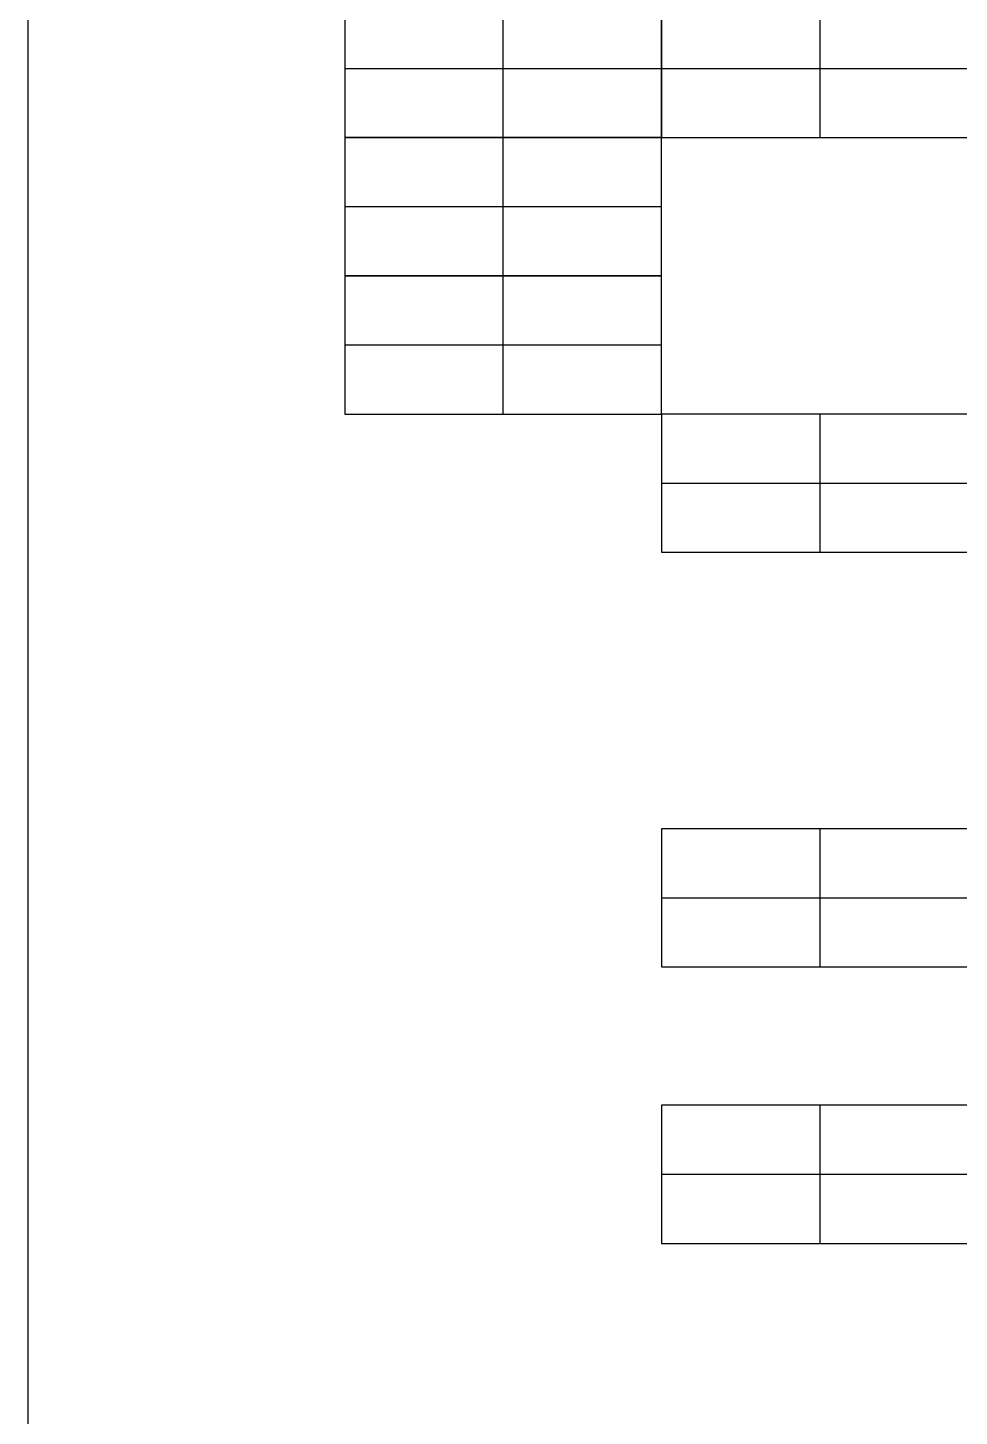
# Model space of a CAD drawing. Header units: millimetres. Extents: x 0.42 to 2.75, y -0.18 to 1.56.
# Drawn here: x 1.9875 to 2.2116, y 0.4239 to 0.7579 of the extents above; entities that cross this region are included whole.
import ezdxf

# ---------------------------------------------------------------- set-up
doc = ezdxf.new("R2010")
doc.units = ezdxf.units.MM
doc.header["$MEASUREMENT"] = 0
doc.layers.add('AZ', color=7, linetype='Continuous', true_color=0x007f00)

msp = doc.modelspace()

# ---------------------------------------------------------------- linework, layer by layer
at = {"layer": 'AZ'}
for p, q in [((2.06377, 0.76475, 0.0225), (2.06377, 0.7315, 0.0225)), ((2.06377, 0.76475, 0.045), (2.06377, 0.7315, 0.045)), ((2.06377, 0.76475), (2.06377, 0.7315)), ((2.06377, 0.76475, 0.0225), (2.06377, 0.7315, 0.0225)), ((2.14002, 0.76475, 0.0675), (2.14002, 0.7315, 0.0675)), ((2.14002, 0.76475, 0.09), (2.14002, 0.7315, 0.09)), ((2.14002, 0.76475, 0.045), (2.14002, 0.7315, 0.045)), ((2.14002, 0.76475, 0.0675), (2.14002, 0.7315, 0.0675)), ((2.14002, 0.76475, 0.0225), (2.14002, 0.7315, 0.0225)), ((2.14002, 0.76475, 0.045), (2.14002, 0.7315, 0.045)), ((2.14002, 0.76475), (2.14002, 0.7315)), ((2.14002, 0.76475, 0.0225), (2.14002, 0.7315, 0.0225)), ((2.14002, 0.7315, 0.0225), (2.14002, 0.76475, 0.0225)), ((2.14002, 0.7315, 0.045), (2.14002, 0.76475, 0.045)), ((2.14002, 0.7315), (2.14002, 0.76475)), ((2.14002, 0.7315, 0.0225), (2.14002, 0.76475, 0.0225)), ((2.06377, 0.7315, 0.0225), (2.14002, 0.7315, 0.0225)), ((2.06377, 0.7315, 0.045), (2.14002, 0.7315, 0.045)), ((2.06377, 0.7315, 0.0225), (2.06377, 0.7315, 0.045)), ((2.06377, 0.7315), (2.14002, 0.7315)), ((2.06377, 0.7315, 0.0225), (2.14002, 0.7315, 0.0225)), ((2.06377, 0.7315), (2.06377, 0.7315, 0.0225)), ((2.14002, 0.7315, 0.09), (2.06377, 0.7315, 0.09)), ((2.06377, 0.7315, 0.09), (2.06377, 0.69825, 0.09)), ((2.14002, 0.7315, 0.1125), (2.06377, 0.7315, 0.1125)), ((2.06377, 0.7315, 0.1125), (2.06377, 0.69825, 0.1125)), ((2.06377, 0.7315, 0.09), (2.06377, 0.7315, 0.1125)), ((2.14002, 0.7315, 0.0675), (2.06377, 0.7315, 0.0675)), ((2.06377, 0.7315, 0.0675), (2.06377, 0.69825, 0.0675)), ((2.14002, 0.7315, 0.09), (2.06377, 0.7315, 0.09)), ((2.06377, 0.7315, 0.09), (2.06377, 0.69825, 0.09)), ((2.06377, 0.7315, 0.0675), (2.06377, 0.7315, 0.09)), ((2.14002, 0.7315, 0.045), (2.06377, 0.7315, 0.045)), ((2.06377, 0.7315, 0.045), (2.06377, 0.69825, 0.045)), ((2.14002, 0.7315, 0.0675), (2.06377, 0.7315, 0.0675)), ((2.06377, 0.7315, 0.0675), (2.06377, 0.69825, 0.0675)), ((2.06377, 0.7315, 0.045), (2.06377, 0.7315, 0.0675)), ((2.14002, 0.7315, 0.0225), (2.06377, 0.7315, 0.0225)), ((2.06377, 0.7315, 0.0225), (2.06377, 0.69825, 0.0225)), ((2.14002, 0.7315, 0.045), (2.06377, 0.7315, 0.045)), ((2.06377, 0.7315, 0.045), (2.06377, 0.69825, 0.045)), ((2.06377, 0.7315, 0.0225), (2.06377, 0.7315, 0.045)), ((2.14002, 0.7315), (2.06377, 0.7315)), ((2.06377, 0.7315), (2.06377, 0.69825)), ((2.14002, 0.7315, 0.0225), (2.06377, 0.7315, 0.0225)), ((2.06377, 0.7315, 0.0225), (2.06377, 0.69825, 0.0225)), ((2.06377, 0.7315), (2.06377, 0.7315, 0.0225)), ((2.14002, 0.7315, 0.0675), (2.21627, 0.7315, 0.0675)), ((2.14002, 0.7315, 0.09), (2.21627, 0.7315, 0.09)), ((2.14002, 0.7315, 0.0675), (2.14002, 0.7315, 0.09)), ((2.14002, 0.7315, 0.045), (2.21627, 0.7315, 0.045)), ((2.14002, 0.7315, 0.0675), (2.21627, 0.7315, 0.0675)), ((2.14002, 0.7315, 0.045), (2.14002, 0.7315, 0.0675)), ((2.14002, 0.7315, 0.0225), (2.21627, 0.7315, 0.0225)), ((2.14002, 0.7315, 0.045), (2.21627, 0.7315, 0.045)), ((2.14002, 0.7315, 0.0225), (2.14002, 0.7315, 0.045)), ((2.14002, 0.7315), (2.21627, 0.7315)), ((2.14002, 0.7315, 0.0225), (2.21627, 0.7315, 0.0225)), ((2.14002, 0.7315), (2.14002, 0.7315, 0.0225)), ((2.14002, 0.7315, 0.0225), (2.14002, 0.7315, 0.045)), ((2.14002, 0.7315), (2.14002, 0.7315, 0.0225)), ((2.14002, 0.69825, 0.09), (2.14002, 0.7315, 0.09)), ((2.14002, 0.69825, 0.1125), (2.14002, 0.7315, 0.1125)), ((2.14002, 0.7315, 0.09), (2.14002, 0.7315, 0.1125)), ((2.14002, 0.69825, 0.0675), (2.14002, 0.7315, 0.0675)), ((2.14002, 0.69825, 0.09), (2.14002, 0.7315, 0.09)), ((2.14002, 0.7315, 0.0675), (2.14002, 0.7315, 0.09)), ((2.14002, 0.69825, 0.045), (2.14002, 0.7315, 0.045)), ((2.14002, 0.69825, 0.0675), (2.14002, 0.7315, 0.0675)), ((2.14002, 0.7315, 0.045), (2.14002, 0.7315, 0.0675)), ((2.14002, 0.69825, 0.0225), (2.14002, 0.7315, 0.0225)), ((2.14002, 0.69825, 0.045), (2.14002, 0.7315, 0.045)), ((2.14002, 0.7315, 0.0225), (2.14002, 0.7315, 0.045)), ((2.14002, 0.69825), (2.14002, 0.7315)), ((2.14002, 0.69825, 0.0225), (2.14002, 0.7315, 0.0225)), ((2.14002, 0.7315), (2.14002, 0.7315, 0.0225)), ((2.06377, 0.69825, 0.09), (2.14002, 0.69825, 0.09)), ((2.06377, 0.69825, 0.1125), (2.14002, 0.69825, 0.1125)), ((2.06377, 0.69825, 0.09), (2.06377, 0.69825, 0.1125)), ((2.06377, 0.69825, 0.0675), (2.14002, 0.69825, 0.0675)), ((2.06377, 0.69825, 0.09), (2.14002, 0.69825, 0.09)), ((2.06377, 0.69825, 0.0675), (2.06377, 0.69825, 0.09)), ((2.06377, 0.69825, 0.045), (2.14002, 0.69825, 0.045)), ((2.06377, 0.69825, 0.0675), (2.14002, 0.69825, 0.0675)), ((2.06377, 0.69825, 0.045), (2.06377, 0.69825, 0.0675)), ((2.06377, 0.69825, 0.0225), (2.14002, 0.69825, 0.0225)), ((2.06377, 0.69825, 0.045), (2.14002, 0.69825, 0.045)), ((2.06377, 0.69825, 0.0225), (2.06377, 0.69825, 0.045)), ((2.06377, 0.69825), (2.14002, 0.69825)), ((2.06377, 0.69825, 0.0225), (2.14002, 0.69825, 0.0225)), ((2.06377, 0.69825), (2.06377, 0.69825, 0.0225)), ((2.14002, 0.69825), (2.06377, 0.69825)), ((2.06377, 0.69825), (2.06377, 0.665)), ((2.14002, 0.69825, 0.0225), (2.06377, 0.69825, 0.0225)), ((2.06377, 0.69825, 0.0225), (2.06377, 0.665, 0.0225)), ((2.06377, 0.69825), (2.06377, 0.69825, 0.0225)), ((2.14002, 0.69825, 0.09), (2.14002, 0.69825, 0.1125)), ((2.14002, 0.69825, 0.0675), (2.14002, 0.69825, 0.09)), ((2.14002, 0.69825, 0.045), (2.14002, 0.69825, 0.0675)), ((2.14002, 0.69825, 0.0225), (2.14002, 0.69825, 0.045)), ((2.14002, 0.69825), (2.14002, 0.69825, 0.0225)), ((2.14002, 0.665), (2.14002, 0.69825)), ((2.14002, 0.665, 0.0225), (2.14002, 0.69825, 0.0225)), ((2.14002, 0.69825), (2.14002, 0.69825, 0.0225)), ((2.06377, 0.665), (2.14002, 0.665)), ((2.06377, 0.665, 0.0225), (2.14002, 0.665, 0.0225)), ((2.06377, 0.665), (2.06377, 0.665, 0.0225)), ((2.21627, 0.665), (2.14002, 0.665)), ((2.14002, 0.665), (2.14002, 0.63175)), ((2.21627, 0.665, 0.0225), (2.14002, 0.665, 0.0225)), ((2.14002, 0.665, 0.0225), (2.14002, 0.63175, 0.0225)), ((2.14002, 0.665), (2.14002, 0.665, 0.0225)), ((2.14002, 0.665), (2.14002, 0.665, 0.0225)), ((2.14002, 0.63175), (2.21627, 0.63175)), ((2.14002, 0.63175, 0.0225), (2.21627, 0.63175, 0.0225)), ((2.14002, 0.63175), (2.14002, 0.63175, 0.0225)), ((2.21627, 0.56525), (2.14002, 0.56525)), ((2.14002, 0.56525), (2.14002, 0.532)), ((2.21627, 0.56525, 0.0225), (2.14002, 0.56525, 0.0225)), ((2.14002, 0.56525, 0.0225), (2.14002, 0.532, 0.0225)), ((2.14002, 0.56525), (2.14002, 0.56525, 0.0225)), ((2.14002, 0.532), (2.21627, 0.532)), ((2.14002, 0.532, 0.0225), (2.21627, 0.532, 0.0225)), ((2.14002, 0.532), (2.14002, 0.532, 0.0225)), ((2.21627, 0.49875), (2.14002, 0.49875)), ((2.14002, 0.49875), (2.14002, 0.4655)), ((2.21627, 0.49875, 0.0225), (2.14002, 0.49875, 0.0225)), ((2.14002, 0.49875, 0.0225), (2.14002, 0.4655, 0.0225)), ((2.14002, 0.49875), (2.14002, 0.49875, 0.0225)), ((2.14002, 0.4655), (2.21627, 0.4655)), ((2.14002, 0.4655, 0.0225), (2.21627, 0.4655, 0.0225)), ((2.14002, 0.4655), (2.14002, 0.4655, 0.0225))]:
    msp.add_line(p, q, dxfattribs=at)
for points in [[(1.98752, 1.56275, -0.0225), (1.98752, 0.78138, -0.0225), (1.98752, 0, -0.0225)], [(1.98752, 1.56275), (1.98752, 0.78138), (1.98752, 0)], [(2.06377, 0.76475, 0.03375), (2.06377, 0.74813, 0.03375), (2.06377, 0.7315, 0.03375)], [(2.06377, 0.76475, 0.01125), (2.06377, 0.74813, 0.01125), (2.06377, 0.7315, 0.01125)], [(2.10189, 0.7315, 0.0225), (2.10189, 0.74813, 0.0225), (2.10189, 0.76475, 0.0225)], [(2.10189, 0.7315, 0.045), (2.10189, 0.74813, 0.045), (2.10189, 0.76475, 0.045)], [(2.10189, 0.7315), (2.10189, 0.74813), (2.10189, 0.76475)], [(2.10189, 0.7315, 0.0225), (2.10189, 0.74813, 0.0225), (2.10189, 0.76475, 0.0225)], [(2.14002, 0.76475, 0.07875), (2.14002, 0.74813, 0.07875), (2.14002, 0.7315, 0.07875)], [(2.14002, 0.76475, 0.05625), (2.14002, 0.74813, 0.05625), (2.14002, 0.7315, 0.05625)], [(2.14002, 0.76475, 0.03375), (2.14002, 0.74813, 0.03375), (2.14002, 0.7315, 0.03375)], [(2.14002, 0.76475, 0.01125), (2.14002, 0.74813, 0.01125), (2.14002, 0.7315, 0.01125)], [(2.14002, 0.7315, 0.03375), (2.14002, 0.74813, 0.03375), (2.14002, 0.76475, 0.03375)], [(2.14002, 0.7315, 0.01125), (2.14002, 0.74813, 0.01125), (2.14002, 0.76475, 0.01125)], [(2.17814, 0.7315, 0.0675), (2.17814, 0.74813, 0.0675), (2.17814, 0.76475, 0.0675)], [(2.17814, 0.7315, 0.09), (2.17814, 0.74813, 0.09), (2.17814, 0.76475, 0.09)], [(2.17814, 0.7315, 0.045), (2.17814, 0.74813, 0.045), (2.17814, 0.76475, 0.045)], [(2.17814, 0.7315, 0.0675), (2.17814, 0.74813, 0.0675), (2.17814, 0.76475, 0.0675)], [(2.17814, 0.7315, 0.0225), (2.17814, 0.74813, 0.0225), (2.17814, 0.76475, 0.0225)], [(2.17814, 0.7315, 0.045), (2.17814, 0.74813, 0.045), (2.17814, 0.76475, 0.045)], [(2.17814, 0.7315), (2.17814, 0.74813), (2.17814, 0.76475)], [(2.17814, 0.7315, 0.0225), (2.17814, 0.74813, 0.0225), (2.17814, 0.76475, 0.0225)], [(2.06377, 0.74813, 0.0225), (2.06377, 0.74813, 0.03375), (2.06377, 0.74813, 0.045)], [(2.06377, 0.74813, 0.0225), (2.10189, 0.74813, 0.0225), (2.14002, 0.74813, 0.0225)], [(2.06377, 0.74813, 0.045), (2.10189, 0.74813, 0.045), (2.14002, 0.74813, 0.045)], [(2.06377, 0.74813), (2.06377, 0.74813, 0.01125), (2.06377, 0.74813, 0.0225)], [(2.06377, 0.74813), (2.10189, 0.74813), (2.14002, 0.74813)], [(2.06377, 0.74813, 0.0225), (2.10189, 0.74813, 0.0225), (2.14002, 0.74813, 0.0225)], [(2.14002, 0.74813, 0.0675), (2.14002, 0.74813, 0.07875), (2.14002, 0.74813, 0.09)], [(2.14002, 0.74813, 0.0675), (2.17814, 0.74813, 0.0675), (2.21627, 0.74813, 0.0675)], [(2.14002, 0.74813, 0.09), (2.17814, 0.74813, 0.09), (2.21627, 0.74813, 0.09)], [(2.14002, 0.74813, 0.045), (2.14002, 0.74813, 0.05625), (2.14002, 0.74813, 0.0675)], [(2.14002, 0.74813, 0.045), (2.17814, 0.74813, 0.045), (2.21627, 0.74813, 0.045)], [(2.14002, 0.74813, 0.0675), (2.17814, 0.74813, 0.0675), (2.21627, 0.74813, 0.0675)], [(2.14002, 0.74813, 0.0225), (2.14002, 0.74813, 0.03375), (2.14002, 0.74813, 0.045)], [(2.14002, 0.74813, 0.0225), (2.17814, 0.74813, 0.0225), (2.21627, 0.74813, 0.0225)], [(2.14002, 0.74813, 0.045), (2.17814, 0.74813, 0.045), (2.21627, 0.74813, 0.045)], [(2.14002, 0.74813), (2.14002, 0.74813, 0.01125), (2.14002, 0.74813, 0.0225)], [(2.14002, 0.74813), (2.17814, 0.74813), (2.21627, 0.74813)], [(2.14002, 0.74813, 0.0225), (2.17814, 0.74813, 0.0225), (2.21627, 0.74813, 0.0225)], [(2.14002, 0.74813, 0.0225), (2.14002, 0.74813, 0.03375), (2.14002, 0.74813, 0.045)], [(2.14002, 0.74813), (2.14002, 0.74813, 0.01125), (2.14002, 0.74813, 0.0225)], [(2.06377, 0.7315, 0.03375), (2.10189, 0.7315, 0.03375), (2.14002, 0.7315, 0.03375)], [(2.06377, 0.7315, 0.01125), (2.10189, 0.7315, 0.01125), (2.14002, 0.7315, 0.01125)], [(2.14002, 0.7315, 0.10125), (2.10189, 0.7315, 0.10125), (2.06377, 0.7315, 0.10125)], [(2.06377, 0.7315, 0.10125), (2.06377, 0.71488, 0.10125), (2.06377, 0.69825, 0.10125)], [(2.14002, 0.7315, 0.07875), (2.10189, 0.7315, 0.07875), (2.06377, 0.7315, 0.07875)], [(2.06377, 0.7315, 0.07875), (2.06377, 0.71488, 0.07875), (2.06377, 0.69825, 0.07875)], [(2.14002, 0.7315, 0.05625), (2.10189, 0.7315, 0.05625), (2.06377, 0.7315, 0.05625)], [(2.06377, 0.7315, 0.05625), (2.06377, 0.71488, 0.05625), (2.06377, 0.69825, 0.05625)], [(2.14002, 0.7315, 0.03375), (2.10189, 0.7315, 0.03375), (2.06377, 0.7315, 0.03375)], [(2.06377, 0.7315, 0.03375), (2.06377, 0.71488, 0.03375), (2.06377, 0.69825, 0.03375)], [(2.14002, 0.7315, 0.01125), (2.10189, 0.7315, 0.01125), (2.06377, 0.7315, 0.01125)], [(2.06377, 0.7315, 0.01125), (2.06377, 0.71488, 0.01125), (2.06377, 0.69825, 0.01125)], [(2.10189, 0.7315, 0.0225), (2.10189, 0.7315, 0.03375), (2.10189, 0.7315, 0.045)], [(2.10189, 0.7315), (2.10189, 0.7315, 0.01125), (2.10189, 0.7315, 0.0225)], [(2.10189, 0.7315, 0.09), (2.10189, 0.7315, 0.10125), (2.10189, 0.7315, 0.1125)], [(2.10189, 0.69825, 0.09), (2.10189, 0.71488, 0.09), (2.10189, 0.7315, 0.09)], [(2.10189, 0.69825, 0.1125), (2.10189, 0.71488, 0.1125), (2.10189, 0.7315, 0.1125)], [(2.10189, 0.7315, 0.0675), (2.10189, 0.7315, 0.07875), (2.10189, 0.7315, 0.09)], [(2.10189, 0.69825, 0.0675), (2.10189, 0.71488, 0.0675), (2.10189, 0.7315, 0.0675)], [(2.10189, 0.69825, 0.09), (2.10189, 0.71488, 0.09), (2.10189, 0.7315, 0.09)], [(2.10189, 0.7315, 0.045), (2.10189, 0.7315, 0.05625), (2.10189, 0.7315, 0.0675)], [(2.10189, 0.69825, 0.045), (2.10189, 0.71488, 0.045), (2.10189, 0.7315, 0.045)], [(2.10189, 0.69825, 0.0675), (2.10189, 0.71488, 0.0675), (2.10189, 0.7315, 0.0675)], [(2.10189, 0.7315, 0.0225), (2.10189, 0.7315, 0.03375), (2.10189, 0.7315, 0.045)], [(2.10189, 0.69825, 0.0225), (2.10189, 0.71488, 0.0225), (2.10189, 0.7315, 0.0225)], [(2.10189, 0.69825, 0.045), (2.10189, 0.71488, 0.045), (2.10189, 0.7315, 0.045)], [(2.10189, 0.7315), (2.10189, 0.7315, 0.01125), (2.10189, 0.7315, 0.0225)], [(2.10189, 0.69825), (2.10189, 0.71488), (2.10189, 0.7315)], [(2.10189, 0.69825, 0.0225), (2.10189, 0.71488, 0.0225), (2.10189, 0.7315, 0.0225)], [(2.14002, 0.7315, 0.07875), (2.17814, 0.7315, 0.07875), (2.21627, 0.7315, 0.07875)], [(2.14002, 0.7315, 0.05625), (2.17814, 0.7315, 0.05625), (2.21627, 0.7315, 0.05625)], [(2.14002, 0.7315, 0.03375), (2.17814, 0.7315, 0.03375), (2.21627, 0.7315, 0.03375)], [(2.14002, 0.7315, 0.01125), (2.17814, 0.7315, 0.01125), (2.21627, 0.7315, 0.01125)], [(2.14002, 0.69825, 0.10125), (2.14002, 0.71488, 0.10125), (2.14002, 0.7315, 0.10125)], [(2.14002, 0.69825, 0.07875), (2.14002, 0.71488, 0.07875), (2.14002, 0.7315, 0.07875)], [(2.14002, 0.69825, 0.05625), (2.14002, 0.71488, 0.05625), (2.14002, 0.7315, 0.05625)], [(2.14002, 0.69825, 0.03375), (2.14002, 0.71488, 0.03375), (2.14002, 0.7315, 0.03375)], [(2.14002, 0.69825, 0.01125), (2.14002, 0.71488, 0.01125), (2.14002, 0.7315, 0.01125)], [(2.17814, 0.7315, 0.0675), (2.17814, 0.7315, 0.07875), (2.17814, 0.7315, 0.09)], [(2.17814, 0.7315, 0.045), (2.17814, 0.7315, 0.05625), (2.17814, 0.7315, 0.0675)], [(2.17814, 0.7315, 0.0225), (2.17814, 0.7315, 0.03375), (2.17814, 0.7315, 0.045)], [(2.17814, 0.7315), (2.17814, 0.7315, 0.01125), (2.17814, 0.7315, 0.0225)], [(2.06377, 0.71488, 0.09), (2.06377, 0.71488, 0.10125), (2.06377, 0.71488, 0.1125)], [(2.06377, 0.71488, 0.09), (2.10189, 0.71488, 0.09), (2.14002, 0.71488, 0.09)], [(2.06377, 0.71488, 0.1125), (2.10189, 0.71488, 0.1125), (2.14002, 0.71488, 0.1125)], [(2.06377, 0.71488, 0.0675), (2.06377, 0.71488, 0.07875), (2.06377, 0.71488, 0.09)], [(2.06377, 0.71488, 0.0675), (2.10189, 0.71488, 0.0675), (2.14002, 0.71488, 0.0675)], [(2.06377, 0.71488, 0.09), (2.10189, 0.71488, 0.09), (2.14002, 0.71488, 0.09)], [(2.06377, 0.71488, 0.045), (2.06377, 0.71488, 0.05625), (2.06377, 0.71488, 0.0675)], [(2.06377, 0.71488, 0.045), (2.10189, 0.71488, 0.045), (2.14002, 0.71488, 0.045)], [(2.06377, 0.71488, 0.0675), (2.10189, 0.71488, 0.0675), (2.14002, 0.71488, 0.0675)], [(2.06377, 0.71488, 0.0225), (2.06377, 0.71488, 0.03375), (2.06377, 0.71488, 0.045)], [(2.06377, 0.71488, 0.0225), (2.10189, 0.71488, 0.0225), (2.14002, 0.71488, 0.0225)], [(2.06377, 0.71488, 0.045), (2.10189, 0.71488, 0.045), (2.14002, 0.71488, 0.045)], [(2.06377, 0.71488), (2.06377, 0.71488, 0.01125), (2.06377, 0.71488, 0.0225)], [(2.06377, 0.71488), (2.10189, 0.71488), (2.14002, 0.71488)], [(2.06377, 0.71488, 0.0225), (2.10189, 0.71488, 0.0225), (2.14002, 0.71488, 0.0225)], [(2.14002, 0.71488, 0.09), (2.14002, 0.71488, 0.10125), (2.14002, 0.71488, 0.1125)], [(2.14002, 0.71488, 0.0675), (2.14002, 0.71488, 0.07875), (2.14002, 0.71488, 0.09)], [(2.14002, 0.71488, 0.045), (2.14002, 0.71488, 0.05625), (2.14002, 0.71488, 0.0675)], [(2.14002, 0.71488, 0.0225), (2.14002, 0.71488, 0.03375), (2.14002, 0.71488, 0.045)], [(2.14002, 0.71488), (2.14002, 0.71488, 0.01125), (2.14002, 0.71488, 0.0225)], [(2.06377, 0.69825, 0.10125), (2.10189, 0.69825, 0.10125), (2.14002, 0.69825, 0.10125)], [(2.06377, 0.69825, 0.07875), (2.10189, 0.69825, 0.07875), (2.14002, 0.69825, 0.07875)], [(2.06377, 0.69825, 0.05625), (2.10189, 0.69825, 0.05625), (2.14002, 0.69825, 0.05625)], [(2.06377, 0.69825, 0.03375), (2.10189, 0.69825, 0.03375), (2.14002, 0.69825, 0.03375)], [(2.06377, 0.69825, 0.01125), (2.10189, 0.69825, 0.01125), (2.14002, 0.69825, 0.01125)], [(2.14002, 0.69825, 0.01125), (2.10189, 0.69825, 0.01125), (2.06377, 0.69825, 0.01125)], [(2.06377, 0.69825, 0.01125), (2.06377, 0.68163, 0.01125), (2.06377, 0.665, 0.01125)], [(2.10189, 0.69825, 0.09), (2.10189, 0.69825, 0.10125), (2.10189, 0.69825, 0.1125)], [(2.10189, 0.69825, 0.0675), (2.10189, 0.69825, 0.07875), (2.10189, 0.69825, 0.09)], [(2.10189, 0.69825, 0.045), (2.10189, 0.69825, 0.05625), (2.10189, 0.69825, 0.0675)], [(2.10189, 0.69825, 0.0225), (2.10189, 0.69825, 0.03375), (2.10189, 0.69825, 0.045)], [(2.10189, 0.69825), (2.10189, 0.69825, 0.01125), (2.10189, 0.69825, 0.0225)], [(2.10189, 0.69825), (2.10189, 0.69825, 0.01125), (2.10189, 0.69825, 0.0225)], [(2.10189, 0.665), (2.10189, 0.68163), (2.10189, 0.69825)], [(2.10189, 0.665, 0.0225), (2.10189, 0.68163, 0.0225), (2.10189, 0.69825, 0.0225)], [(2.14002, 0.665, 0.01125), (2.14002, 0.68163, 0.01125), (2.14002, 0.69825, 0.01125)], [(2.06377, 0.68163), (2.06377, 0.68163, 0.01125), (2.06377, 0.68163, 0.0225)], [(2.06377, 0.68163), (2.10189, 0.68163), (2.14002, 0.68163)], [(2.06377, 0.68163, 0.0225), (2.10189, 0.68163, 0.0225), (2.14002, 0.68163, 0.0225)], [(2.14002, 0.68163), (2.14002, 0.68163, 0.01125), (2.14002, 0.68163, 0.0225)], [(2.06377, 0.665, 0.01125), (2.10189, 0.665, 0.01125), (2.14002, 0.665, 0.01125)], [(2.10189, 0.665), (2.10189, 0.665, 0.01125), (2.10189, 0.665, 0.0225)], [(2.21627, 0.665, 0.01125), (2.17814, 0.665, 0.01125), (2.14002, 0.665, 0.01125)], [(2.14002, 0.665, 0.01125), (2.14002, 0.64838, 0.01125), (2.14002, 0.63175, 0.01125)], [(2.17814, 0.665), (2.17814, 0.665, 0.01125), (2.17814, 0.665, 0.0225)], [(2.17814, 0.63175), (2.17814, 0.64838), (2.17814, 0.665)], [(2.17814, 0.63175, 0.0225), (2.17814, 0.64838, 0.0225), (2.17814, 0.665, 0.0225)], [(2.14002, 0.64838), (2.14002, 0.64838, 0.01125), (2.14002, 0.64838, 0.0225)], [(2.14002, 0.64838), (2.17814, 0.64838), (2.21627, 0.64838)], [(2.14002, 0.64838, 0.0225), (2.17814, 0.64838, 0.0225), (2.21627, 0.64838, 0.0225)], [(2.14002, 0.63175, 0.01125), (2.17814, 0.63175, 0.01125), (2.21627, 0.63175, 0.01125)], [(2.17814, 0.63175), (2.17814, 0.63175, 0.01125), (2.17814, 0.63175, 0.0225)], [(2.21627, 0.56525, 0.01125), (2.17814, 0.56525, 0.01125), (2.14002, 0.56525, 0.01125)], [(2.14002, 0.56525, 0.01125), (2.14002, 0.54863, 0.01125), (2.14002, 0.532, 0.01125)], [(2.17814, 0.56525), (2.17814, 0.56525, 0.01125), (2.17814, 0.56525, 0.0225)], [(2.17814, 0.532), (2.17814, 0.54863), (2.17814, 0.56525)], [(2.17814, 0.532, 0.0225), (2.17814, 0.54863, 0.0225), (2.17814, 0.56525, 0.0225)], [(2.14002, 0.54863), (2.14002, 0.54863, 0.01125), (2.14002, 0.54863, 0.0225)], [(2.14002, 0.54863), (2.17814, 0.54863), (2.21627, 0.54863)], [(2.14002, 0.54863, 0.0225), (2.17814, 0.54863, 0.0225), (2.21627, 0.54863, 0.0225)], [(2.14002, 0.532, 0.01125), (2.17814, 0.532, 0.01125), (2.21627, 0.532, 0.01125)], [(2.17814, 0.532), (2.17814, 0.532, 0.01125), (2.17814, 0.532, 0.0225)], [(2.21627, 0.49875, 0.01125), (2.17814, 0.49875, 0.01125), (2.14002, 0.49875, 0.01125)], [(2.14002, 0.49875, 0.01125), (2.14002, 0.48213, 0.01125), (2.14002, 0.4655, 0.01125)], [(2.17814, 0.49875), (2.17814, 0.49875, 0.01125), (2.17814, 0.49875, 0.0225)], [(2.17814, 0.4655), (2.17814, 0.48213), (2.17814, 0.49875)], [(2.17814, 0.4655, 0.0225), (2.17814, 0.48213, 0.0225), (2.17814, 0.49875, 0.0225)], [(2.14002, 0.48213), (2.14002, 0.48213, 0.01125), (2.14002, 0.48213, 0.0225)], [(2.14002, 0.48213), (2.17814, 0.48213), (2.21627, 0.48213)], [(2.14002, 0.48213, 0.0225), (2.17814, 0.48213, 0.0225), (2.21627, 0.48213, 0.0225)], [(2.14002, 0.4655, 0.01125), (2.17814, 0.4655, 0.01125), (2.21627, 0.4655, 0.01125)], [(2.17814, 0.4655), (2.17814, 0.4655, 0.01125), (2.17814, 0.4655, 0.0225)]]:
    msp.add_open_spline(points, degree=2, dxfattribs=at)

doc.saveas('drawing.dxf')
